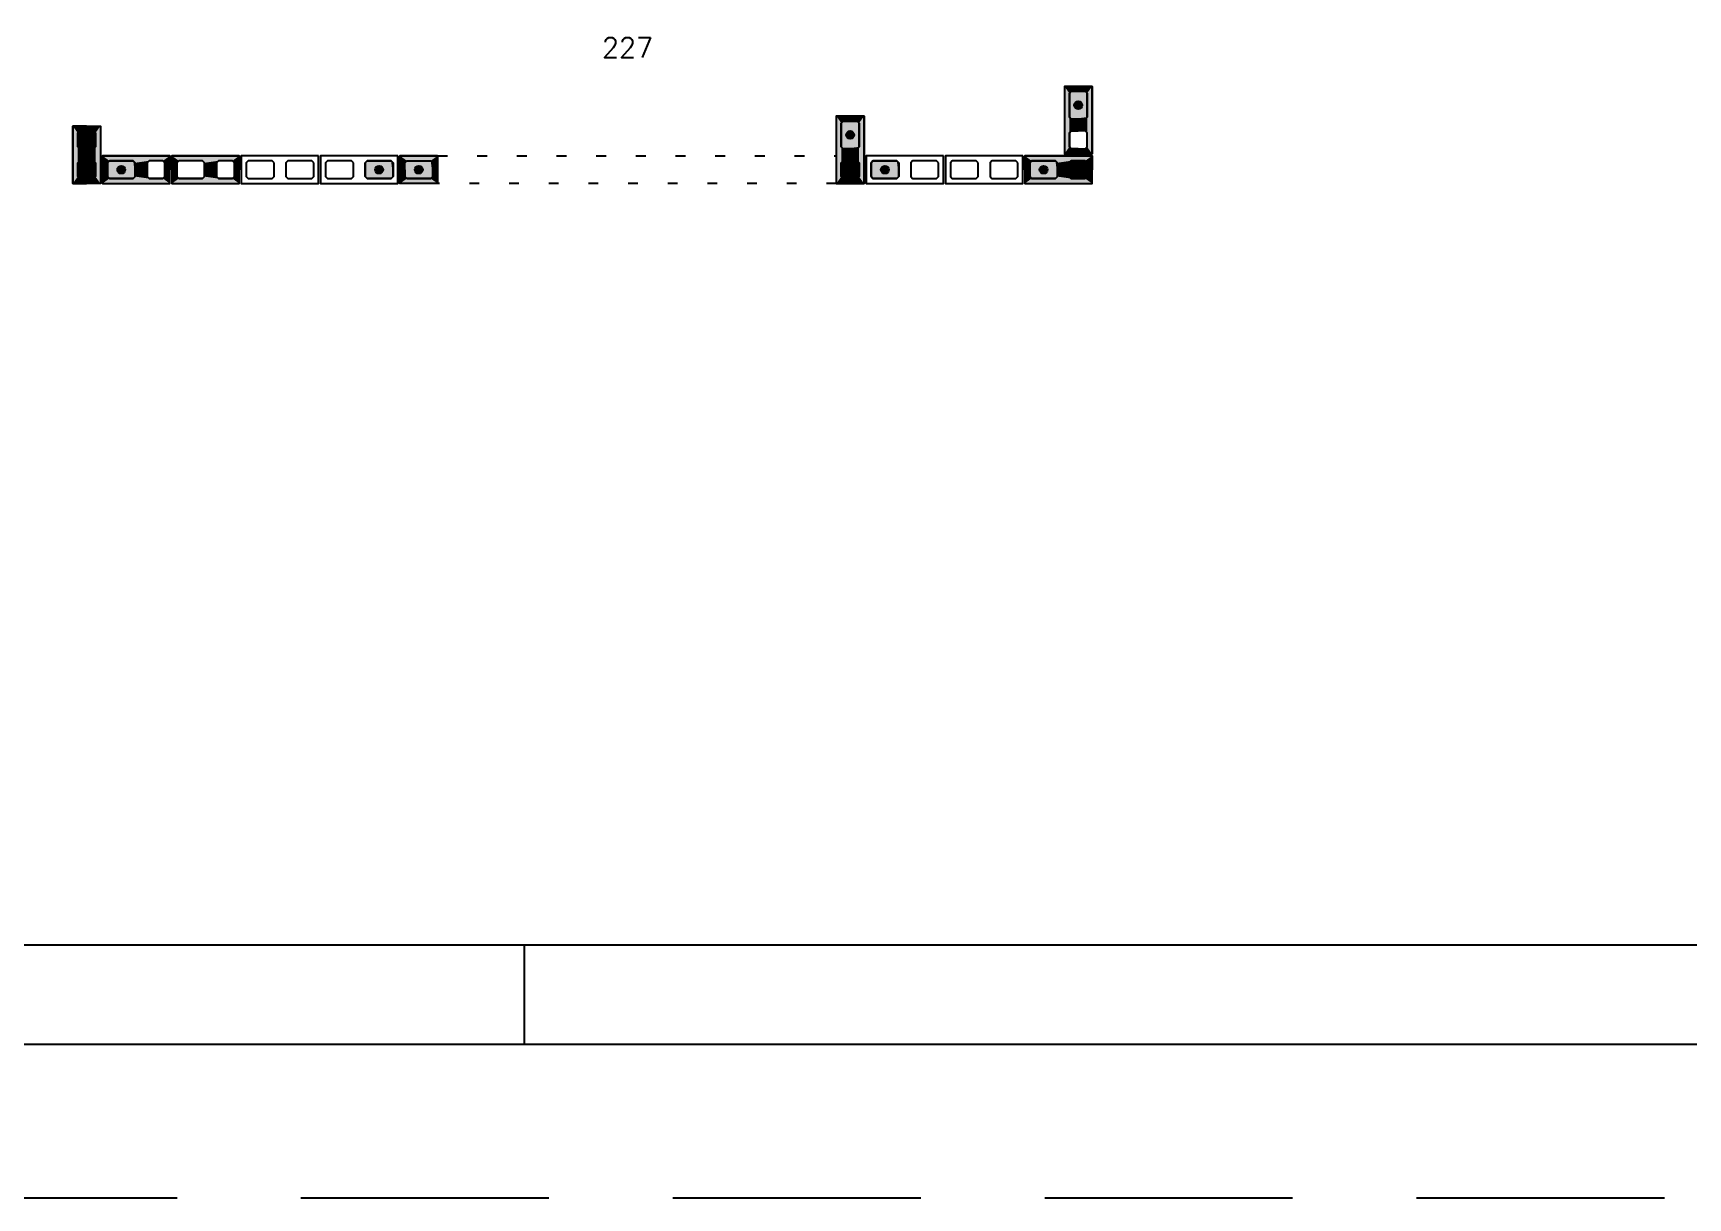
# Model space of a CAD drawing. Extents: x -1 to 122, y -1 to 61.
# Drawn here: x 29.98 to 46.67, y -1.45 to 10.29 of the extents above; entities that cross this region are included whole.
import ezdxf

# ---------------------------------------------------------------- set-up
doc = ezdxf.new("R2010")
doc.units = 0
doc.header["$MEASUREMENT"] = 0
for name, pattern in [('ESTILO_TQS_0001', [0.45, 0.3, -0.15]), ('ESTILO_TQS_0002', [0.4, 0.1, -0.3]), ('HIDDEN', [0.375, 0.25, -0.125])]:
    doc.linetypes.add(name, pattern=pattern)
doc.layers.get('0').update_dxf_attribs({"linetype": 'CONTINUOUS'})
doc.layers.get('Defpoints').update_dxf_attribs({"linetype": 'CONTINUOUS'})
for name, color, linetype in [('ARQ_FOLHA', 7, 'CONTINUOUS'), ('PENA_01', 1, 'CONTINUOUS'), ('PENA_02', 2, 'CONTINUOUS'), ('PENA_03', 3, 'CONTINUOUS'), ('PENA_11', 252, 'CONTINUOUS'), ('PENA_21', 100, 'CONTINUOUS'), ('PENA_23', 50, 'CONTINUOUS'), ('PENA_27', 21, 'CONTINUOUS')]:
    doc.layers.add(name, color=color, linetype=linetype)
doc.styles.get("Standard").update_dxf_attribs({"font": 'ROMANS.SHX'})

# ---------------------------------------------------------------- blocks, each defined once
blk = doc.blocks.new('FOLHA A1+1 - 1102 X 594')
at = {"layer": 'ARQ_FOLHA', "color": 1}
blk.add_line((-848.5, 10), (-848.5, 0), dxfattribs=at)
for points in [[(-1189, 0), (0, 0), (0, 594), (-1189, 594)], [(-1164, 10), (-10, 10), (-10, 584), (-1164, 584)]]:
    blk.add_lwpolyline(points, close=True, dxfattribs=at)
at = {"layer": 'Defpoints', "color": 8, "linetype": 'HIDDEN', "ltscale": 100}
blk.add_lwpolyline([(-1208.5, 609.5), (-1208.5, -15.5), (19.5, -15.5), (19.5, 609.5)], close=True, dxfattribs=at)

msp = doc.modelspace()

# ---------------------------------------------------------------- linework, layer by layer
at = {"layer": 'PENA_01', "linetype": 'Continuous'}
for points in [[(40.614, 9.448), (40.614, 9.688), (40.594, 9.708), (40.454, 9.708), (40.434, 9.688), (40.434, 9.448), (40.454, 9.428), (40.594, 9.428), (40.614, 9.448)], [(38.314, 9.148), (38.314, 9.388), (38.294, 9.408), (38.154, 9.408), (38.134, 9.388), (38.134, 9.148), (38.154, 9.128), (38.294, 9.128), (38.314, 9.148)], [(40.614, 9.148), (40.614, 9.288), (40.594, 9.308), (40.454, 9.308), (40.434, 9.288), (40.434, 9.148), (40.454, 9.128), (40.594, 9.128), (40.614, 9.148)], [(30.994, 9.008), (30.754, 9.008), (30.734, 8.988), (30.734, 8.848), (30.754, 8.828), (30.994, 8.828), (31.014, 8.848), (31.014, 8.988), (30.994, 9.008)], [(31.294, 9.008), (31.154, 9.008), (31.134, 8.988), (31.134, 8.848), (31.154, 8.828), (31.294, 8.828), (31.314, 8.848), (31.314, 8.988), (31.294, 9.008)], [(31.694, 9.008), (31.454, 9.008), (31.434, 8.988), (31.434, 8.848), (31.454, 8.828), (31.694, 8.828), (31.714, 8.848), (31.714, 8.988), (31.694, 9.008)], [(31.994, 9.008), (31.854, 9.008), (31.834, 8.988), (31.834, 8.848), (31.854, 8.828), (31.994, 8.828), (32.014, 8.848), (32.014, 8.988), (31.994, 9.008)], [(32.414, 8.988), (32.394, 9.008), (32.154, 9.008), (32.134, 8.988), (32.134, 8.848), (32.154, 8.828), (32.394, 8.828), (32.414, 8.848), (32.414, 8.988)], [(32.814, 8.988), (32.794, 9.008), (32.554, 9.008), (32.534, 8.988), (32.534, 8.848), (32.554, 8.828), (32.794, 8.828), (32.814, 8.848), (32.814, 8.988)], [(33.214, 8.988), (33.194, 9.008), (32.954, 9.008), (32.934, 8.988), (32.934, 8.848), (32.954, 8.828), (33.194, 8.828), (33.214, 8.848), (33.214, 8.988)], [(33.614, 8.988), (33.594, 9.008), (33.354, 9.008), (33.334, 8.988), (33.334, 8.848), (33.354, 8.828), (33.594, 8.828), (33.614, 8.848), (33.614, 8.988)], [(33.754, 9.008), (33.994, 9.008), (34.014, 8.988), (34.014, 8.848), (33.994, 8.828), (33.754, 8.828), (33.734, 8.848), (33.734, 8.988), (33.754, 9.008)], [(38.314, 8.848), (38.314, 8.988), (38.294, 9.008), (38.154, 9.008), (38.134, 8.988), (38.134, 8.848), (38.154, 8.828), (38.294, 8.828), (38.314, 8.848)], [(38.714, 8.988), (38.694, 9.008), (38.454, 9.008), (38.434, 8.988), (38.434, 8.848), (38.454, 8.828), (38.694, 8.828), (38.714, 8.848), (38.714, 8.988)], [(39.114, 8.988), (39.094, 9.008), (38.854, 9.008), (38.834, 8.988), (38.834, 8.848), (38.854, 8.828), (39.094, 8.828), (39.114, 8.848), (39.114, 8.988)], [(39.514, 8.988), (39.494, 9.008), (39.254, 9.008), (39.234, 8.988), (39.234, 8.848), (39.254, 8.828), (39.494, 8.828), (39.514, 8.848), (39.514, 8.988)], [(39.914, 8.988), (39.894, 9.008), (39.654, 9.008), (39.634, 8.988), (39.634, 8.848), (39.654, 8.828), (39.894, 8.828), (39.914, 8.848), (39.914, 8.988)], [(40.294, 9.008), (40.054, 9.008), (40.034, 8.988), (40.034, 8.848), (40.054, 8.828), (40.294, 8.828), (40.314, 8.848), (40.314, 8.988), (40.294, 9.008)], [(40.594, 9.008), (40.454, 9.008), (40.434, 8.988), (40.434, 8.848), (40.454, 8.828), (40.594, 8.828), (40.614, 8.848), (40.614, 8.988), (40.594, 9.008)]]:
    msp.add_lwpolyline(points, dxfattribs=at)
at = {"layer": 'PENA_01', "linetype": 'ESTILO_TQS_0001'}
for points in [[(30.454, 9.128), (30.434, 9.148), (30.434, 9.288), (30.454, 9.308), (30.594, 9.308), (30.614, 9.288), (30.614, 9.148), (30.594, 9.128), (30.454, 9.128)], [(30.454, 8.828), (30.434, 8.848), (30.434, 8.988), (30.454, 9.008), (30.594, 9.008), (30.614, 8.988), (30.614, 8.848), (30.594, 8.828), (30.454, 8.828)]]:
    msp.add_lwpolyline(points, dxfattribs=at)
at = {"layer": 'PENA_02', "linetype": 'Continuous'}
for points in [[(40.664, 9.078), (40.664, 9.758), (40.384, 9.758), (40.384, 9.078), (40.664, 9.078)], [(30.384, 8.778), (30.384, 9.358), (30.664, 9.358), (30.664, 8.778), (30.384, 8.778)], [(38.364, 8.778), (38.364, 9.458), (38.084, 9.458), (38.084, 8.778), (38.364, 8.778)], [(31.364, 9.058), (30.684, 9.058), (30.684, 8.778), (31.364, 8.778), (31.364, 9.058)], [(32.064, 9.058), (31.384, 9.058), (31.384, 8.778), (32.064, 8.778), (32.064, 9.058)], [(32.864, 9.058), (32.084, 9.058), (32.084, 8.778), (32.864, 8.778), (32.864, 9.058)], [(33.664, 9.058), (32.884, 9.058), (32.884, 8.778), (33.664, 8.778), (33.664, 9.058)], [(33.684, 9.058), (34.064, 9.058), (34.064, 8.778), (33.684, 8.778), (33.684, 9.058)], [(39.164, 9.058), (38.384, 9.058), (38.384, 8.778), (39.164, 8.778), (39.164, 9.058)], [(39.964, 9.058), (39.184, 9.058), (39.184, 8.778), (39.964, 8.778), (39.964, 9.058)], [(40.664, 9.058), (39.984, 9.058), (39.984, 8.778), (40.664, 8.778), (40.664, 9.058)]]:
    msp.add_lwpolyline(points, dxfattribs=at)
at = {"layer": 'PENA_03', "linetype": 'Continuous'}
for points in [[(40.454, 9.428), (40.434, 9.448), (40.434, 9.688), (40.454, 9.708), (40.594, 9.708), (40.614, 9.688), (40.614, 9.448), (40.594, 9.428), (40.454, 9.428)], [(38.154, 9.128), (38.134, 9.148), (38.134, 9.388), (38.154, 9.408), (38.294, 9.408), (38.314, 9.388), (38.314, 9.148), (38.294, 9.128), (38.154, 9.128)], [(30.594, 9.308), (30.614, 9.288), (30.614, 9.148), (30.594, 9.128), (30.454, 9.128), (30.434, 9.148), (30.434, 9.288), (30.454, 9.308), (30.594, 9.308)], [(30.594, 9.008), (30.614, 8.988), (30.614, 8.848), (30.594, 8.828), (30.454, 8.828), (30.434, 8.848), (30.434, 8.988), (30.454, 9.008), (30.594, 9.008)], [(31.014, 8.848), (30.994, 8.828), (30.754, 8.828), (30.734, 8.848), (30.734, 8.988), (30.754, 9.008), (30.994, 9.008), (31.014, 8.988), (31.014, 8.848)], [(33.614, 8.848), (33.594, 8.828), (33.354, 8.828), (33.334, 8.848), (33.334, 8.988), (33.354, 9.008), (33.594, 9.008), (33.614, 8.988), (33.614, 8.848)], [(34.014, 8.848), (33.994, 8.828), (33.754, 8.828), (33.734, 8.848), (33.734, 8.988), (33.754, 9.008), (33.994, 9.008), (34.014, 8.988), (34.014, 8.848)], [(38.294, 9.008), (38.314, 8.988), (38.314, 8.848), (38.294, 8.828), (38.154, 8.828), (38.134, 8.848), (38.134, 8.988), (38.154, 9.008), (38.294, 9.008)], [(38.714, 8.848), (38.694, 8.828), (38.454, 8.828), (38.434, 8.848), (38.434, 8.988), (38.454, 9.008), (38.694, 9.008), (38.714, 8.988), (38.714, 8.848)], [(40.314, 8.848), (40.294, 8.828), (40.054, 8.828), (40.034, 8.848), (40.034, 8.988), (40.054, 9.008), (40.294, 9.008), (40.314, 8.988), (40.314, 8.848)], [(40.594, 9.008), (40.614, 8.988), (40.614, 8.848), (40.594, 8.828), (40.454, 8.828), (40.434, 8.848), (40.434, 8.988), (40.454, 9.008), (40.594, 9.008)]]:
    msp.add_lwpolyline(points, dxfattribs=at)
at = {"layer": 'PENA_03', "linetype": 'ESTILO_TQS_0002'}
msp.add_lwpolyline([(34.064, 9.058), (38.084, 9.058), (38.084, 8.778), (34.064, 8.778), (34.064, 9.058)], dxfattribs=at)
at = {"layer": 'PENA_03', "linetype": 'Continuous'}
for centre in [(40.524, 9.568), (30.524, 9.218), (38.224, 9.268), (30.524, 8.918), (30.874, 8.918), (33.474, 8.918), (33.874, 8.918), (38.224, 8.918), (38.574, 8.918), (40.174, 8.918), (40.524, 8.918)]:
    msp.add_circle(centre, 0.04, dxfattribs=at)
for points in [[(40.564, 9.568), (40.504, 9.603), (40.487, 9.582)], [(40.564, 9.568), (40.487, 9.582), (40.487, 9.555)], [(40.564, 9.568), (40.487, 9.555), (40.504, 9.534)], [(40.564, 9.568), (40.531, 9.608), (40.504, 9.603)], [(40.564, 9.568), (40.504, 9.534), (40.531, 9.529)], [(40.564, 9.568), (40.555, 9.594), (40.531, 9.608)], [(40.564, 9.568), (40.531, 9.529), (40.555, 9.543)], [(40.564, 9.568), (40.555, 9.543), (40.564, 9.568)], [(30.564, 9.218), (30.504, 9.253), (30.487, 9.232)], [(30.564, 9.218), (30.487, 9.232), (30.487, 9.205)], [(30.564, 9.218), (30.487, 9.205), (30.504, 9.184)], [(30.564, 9.218), (30.531, 9.258), (30.504, 9.253)], [(30.564, 9.218), (30.504, 9.184), (30.531, 9.179)], [(30.564, 9.218), (30.555, 9.244), (30.531, 9.258)], [(30.564, 9.218), (30.531, 9.179), (30.555, 9.193)], [(30.564, 9.218), (30.555, 9.193), (30.564, 9.218)], [(38.264, 9.268), (38.204, 9.303), (38.187, 9.282)], [(38.264, 9.268), (38.187, 9.282), (38.187, 9.255)], [(38.264, 9.268), (38.187, 9.255), (38.204, 9.234)], [(38.264, 9.268), (38.231, 9.308), (38.204, 9.303)], [(38.264, 9.268), (38.204, 9.234), (38.231, 9.229)], [(38.264, 9.268), (38.255, 9.294), (38.231, 9.308)], [(38.264, 9.268), (38.231, 9.229), (38.255, 9.243)], [(38.264, 9.268), (38.255, 9.243), (38.264, 9.268)], [(30.564, 8.918), (30.504, 8.953), (30.487, 8.932)], [(30.564, 8.918), (30.487, 8.932), (30.487, 8.905)], [(30.564, 8.918), (30.487, 8.905), (30.504, 8.884)], [(30.564, 8.918), (30.531, 8.958), (30.504, 8.953)], [(30.564, 8.918), (30.504, 8.884), (30.531, 8.879)], [(30.564, 8.918), (30.555, 8.944), (30.531, 8.958)], [(30.564, 8.918), (30.531, 8.879), (30.555, 8.893)], [(30.564, 8.918), (30.555, 8.893), (30.564, 8.918)], [(30.914, 8.918), (30.854, 8.953), (30.837, 8.932)], [(30.914, 8.918), (30.837, 8.932), (30.837, 8.905)], [(30.914, 8.918), (30.837, 8.905), (30.854, 8.884)], [(30.914, 8.918), (30.881, 8.958), (30.854, 8.953)], [(30.914, 8.918), (30.854, 8.884), (30.881, 8.879)], [(30.914, 8.918), (30.905, 8.944), (30.881, 8.958)], [(30.914, 8.918), (30.881, 8.879), (30.905, 8.893)], [(30.914, 8.918), (30.905, 8.893), (30.914, 8.918)], [(33.514, 8.918), (33.454, 8.953), (33.437, 8.932)], [(33.514, 8.918), (33.437, 8.932), (33.437, 8.905)], [(33.514, 8.918), (33.437, 8.905), (33.454, 8.884)], [(33.514, 8.918), (33.481, 8.958), (33.454, 8.953)], [(33.514, 8.918), (33.454, 8.884), (33.481, 8.879)], [(33.514, 8.918), (33.505, 8.944), (33.481, 8.958)], [(33.514, 8.918), (33.481, 8.879), (33.505, 8.893)], [(33.514, 8.918), (33.505, 8.893), (33.514, 8.918)], [(33.914, 8.918), (33.854, 8.953), (33.837, 8.932)], [(33.914, 8.918), (33.837, 8.932), (33.837, 8.905)], [(33.914, 8.918), (33.837, 8.905), (33.854, 8.884)], [(33.914, 8.918), (33.881, 8.958), (33.854, 8.953)], [(33.914, 8.918), (33.854, 8.884), (33.881, 8.879)], [(33.914, 8.918), (33.905, 8.944), (33.881, 8.958)], [(33.914, 8.918), (33.881, 8.879), (33.905, 8.893)], [(33.914, 8.918), (33.905, 8.893), (33.914, 8.918)], [(38.264, 8.918), (38.204, 8.953), (38.187, 8.932)], [(38.264, 8.918), (38.187, 8.932), (38.187, 8.905)], [(38.264, 8.918), (38.187, 8.905), (38.204, 8.884)], [(38.264, 8.918), (38.231, 8.958), (38.204, 8.953)], [(38.264, 8.918), (38.204, 8.884), (38.231, 8.879)], [(38.264, 8.918), (38.255, 8.944), (38.231, 8.958)], [(38.264, 8.918), (38.231, 8.879), (38.255, 8.893)], [(38.264, 8.918), (38.255, 8.893), (38.264, 8.918)], [(38.614, 8.918), (38.554, 8.953), (38.537, 8.932)], [(38.614, 8.918), (38.537, 8.932), (38.537, 8.905)], [(38.614, 8.918), (38.537, 8.905), (38.554, 8.884)], [(38.614, 8.918), (38.581, 8.958), (38.554, 8.953)], [(38.614, 8.918), (38.554, 8.884), (38.581, 8.879)], [(38.614, 8.918), (38.605, 8.944), (38.581, 8.958)], [(38.614, 8.918), (38.581, 8.879), (38.605, 8.893)], [(38.614, 8.918), (38.605, 8.893), (38.614, 8.918)], [(40.214, 8.918), (40.154, 8.953), (40.137, 8.932)], [(40.214, 8.918), (40.137, 8.932), (40.137, 8.905)], [(40.214, 8.918), (40.137, 8.905), (40.154, 8.884)], [(40.214, 8.918), (40.181, 8.958), (40.154, 8.953)], [(40.214, 8.918), (40.154, 8.884), (40.181, 8.879)], [(40.214, 8.918), (40.205, 8.944), (40.181, 8.958)], [(40.214, 8.918), (40.181, 8.879), (40.205, 8.893)], [(40.214, 8.918), (40.205, 8.893), (40.214, 8.918)], [(40.564, 8.918), (40.504, 8.953), (40.487, 8.932)], [(40.564, 8.918), (40.487, 8.932), (40.487, 8.905)], [(40.564, 8.918), (40.487, 8.905), (40.504, 8.884)], [(40.564, 8.918), (40.531, 8.958), (40.504, 8.953)], [(40.564, 8.918), (40.504, 8.884), (40.531, 8.879)], [(40.564, 8.918), (40.555, 8.944), (40.531, 8.958)], [(40.564, 8.918), (40.531, 8.879), (40.555, 8.893)], [(40.564, 8.918), (40.555, 8.893), (40.564, 8.918)]]:
    msp.add_solid(points, dxfattribs=at)
at = {"layer": 'PENA_11', "linetype": 'Continuous'}
for points in [[(40.454, 9.428), (40.434, 9.688), (40.454, 9.708)], [(40.454, 9.428), (40.434, 9.448), (40.434, 9.688)], [(40.454, 9.428), (40.454, 9.708), (40.594, 9.708)], [(40.454, 9.428), (40.594, 9.708), (40.614, 9.688)], [(40.454, 9.428), (40.614, 9.688), (40.614, 9.448)], [(38.154, 9.128), (38.134, 9.388), (38.154, 9.408)], [(38.154, 9.128), (38.134, 9.148), (38.134, 9.388)], [(38.154, 9.128), (38.154, 9.408), (38.294, 9.408)], [(38.154, 9.128), (38.294, 9.408), (38.314, 9.388)], [(38.154, 9.128), (38.314, 9.388), (38.314, 9.148)], [(40.454, 9.428), (40.614, 9.448), (40.594, 9.428)], [(40.454, 9.428), (40.594, 9.428), (40.454, 9.428)], [(30.594, 9.308), (30.454, 9.128), (30.434, 9.148)], [(30.594, 9.308), (30.434, 9.148), (30.434, 9.288)], [(30.594, 9.308), (30.434, 9.288), (30.454, 9.308)], [(30.594, 9.308), (30.594, 9.128), (30.454, 9.128)], [(30.594, 9.308), (30.454, 9.308), (30.594, 9.308)], [(30.594, 9.308), (30.614, 9.288), (30.614, 9.148)], [(30.594, 9.308), (30.614, 9.148), (30.594, 9.128)], [(38.154, 9.128), (38.314, 9.148), (38.294, 9.128)], [(38.154, 9.128), (38.294, 9.128), (38.154, 9.128)], [(30.594, 9.008), (30.454, 8.828), (30.434, 8.848)], [(30.594, 9.008), (30.434, 8.848), (30.434, 8.988)], [(30.594, 9.008), (30.434, 8.988), (30.454, 9.008)], [(30.594, 9.008), (30.594, 8.828), (30.454, 8.828)], [(30.594, 9.008), (30.454, 9.008), (30.594, 9.008)], [(30.594, 9.008), (30.614, 8.988), (30.614, 8.848)], [(30.594, 9.008), (30.614, 8.848), (30.594, 8.828)], [(31.014, 8.848), (30.734, 8.988), (30.754, 9.008)], [(31.014, 8.848), (30.734, 8.848), (30.734, 8.988)], [(31.014, 8.848), (30.754, 8.828), (30.734, 8.848)], [(31.014, 8.848), (30.754, 9.008), (30.994, 9.008)], [(31.014, 8.848), (30.994, 8.828), (30.754, 8.828)], [(31.014, 8.848), (30.994, 9.008), (31.014, 8.988)], [(31.014, 8.848), (31.014, 8.988), (31.014, 8.848)], [(33.614, 8.848), (33.334, 8.988), (33.354, 9.008)], [(33.614, 8.848), (33.334, 8.848), (33.334, 8.988)], [(33.614, 8.848), (33.354, 8.828), (33.334, 8.848)], [(33.614, 8.848), (33.354, 9.008), (33.594, 9.008)], [(33.614, 8.848), (33.594, 8.828), (33.354, 8.828)], [(33.614, 8.848), (33.594, 9.008), (33.614, 8.988)], [(33.614, 8.848), (33.614, 8.988), (33.614, 8.848)], [(34.014, 8.848), (33.734, 8.988), (33.754, 9.008)], [(34.014, 8.848), (33.734, 8.848), (33.734, 8.988)], [(34.014, 8.848), (33.754, 8.828), (33.734, 8.848)], [(34.014, 8.848), (33.754, 9.008), (33.994, 9.008)], [(34.014, 8.848), (33.994, 8.828), (33.754, 8.828)], [(34.014, 8.848), (33.994, 9.008), (34.014, 8.988)], [(34.014, 8.848), (34.014, 8.988), (34.014, 8.848)], [(38.294, 9.008), (38.154, 8.828), (38.134, 8.848)], [(38.294, 9.008), (38.134, 8.848), (38.134, 8.988)], [(38.294, 9.008), (38.134, 8.988), (38.154, 9.008)], [(38.294, 9.008), (38.294, 8.828), (38.154, 8.828)], [(38.294, 9.008), (38.154, 9.008), (38.294, 9.008)], [(38.294, 9.008), (38.314, 8.988), (38.314, 8.848)], [(38.294, 9.008), (38.314, 8.848), (38.294, 8.828)], [(38.714, 8.848), (38.434, 8.988), (38.454, 9.008)], [(38.714, 8.848), (38.434, 8.848), (38.434, 8.988)], [(38.714, 8.848), (38.454, 8.828), (38.434, 8.848)], [(38.714, 8.848), (38.454, 9.008), (38.694, 9.008)], [(38.714, 8.848), (38.694, 8.828), (38.454, 8.828)], [(38.714, 8.848), (38.694, 9.008), (38.714, 8.988)], [(38.714, 8.848), (38.714, 8.988), (38.714, 8.848)], [(40.314, 8.848), (40.034, 8.988), (40.054, 9.008)], [(40.314, 8.848), (40.034, 8.848), (40.034, 8.988)], [(40.314, 8.848), (40.054, 8.828), (40.034, 8.848)], [(40.314, 8.848), (40.054, 9.008), (40.294, 9.008)], [(40.314, 8.848), (40.294, 8.828), (40.054, 8.828)], [(40.314, 8.848), (40.294, 9.008), (40.314, 8.988)], [(40.314, 8.848), (40.314, 8.988), (40.314, 8.848)], [(40.594, 9.008), (40.454, 8.828), (40.434, 8.848)], [(40.594, 9.008), (40.434, 8.848), (40.434, 8.988)], [(40.594, 9.008), (40.434, 8.988), (40.454, 9.008)], [(40.594, 9.008), (40.594, 8.828), (40.454, 8.828)], [(40.594, 9.008), (40.454, 9.008), (40.594, 9.008)], [(40.594, 9.008), (40.614, 8.988), (40.614, 8.848)], [(40.594, 9.008), (40.614, 8.848), (40.594, 8.828)]]:
    msp.add_solid(points, dxfattribs=at)
at = {"layer": 'PENA_21', "linetype": 'Continuous'}
for points in [[(40.524, 9.078), (40.524, 9.128), (40.454, 9.128), (40.434, 9.148), (40.434, 9.288), (40.454, 9.308), (40.524, 9.308), (40.524, 9.428), (40.454, 9.428), (40.434, 9.448), (40.434, 9.688), (40.454, 9.708), (40.524, 9.708), (40.524, 9.758), (40.384, 9.758), (40.384, 9.078), (40.524, 9.078)], [(40.524, 9.078), (40.524, 9.128), (40.594, 9.128), (40.614, 9.148), (40.614, 9.288), (40.594, 9.308), (40.524, 9.308), (40.524, 9.428), (40.594, 9.428), (40.614, 9.448), (40.614, 9.688), (40.594, 9.708), (40.524, 9.708), (40.524, 9.758), (40.664, 9.758), (40.664, 9.078), (40.524, 9.078)], [(38.224, 8.778), (38.224, 8.828), (38.154, 8.828), (38.134, 8.848), (38.134, 8.988), (38.154, 9.008), (38.224, 9.008), (38.224, 9.128), (38.154, 9.128), (38.134, 9.148), (38.134, 9.388), (38.154, 9.408), (38.224, 9.408), (38.224, 9.458), (38.084, 9.458), (38.084, 8.778), (38.224, 8.778)], [(38.224, 8.778), (38.224, 8.828), (38.294, 8.828), (38.314, 8.848), (38.314, 8.988), (38.294, 9.008), (38.224, 9.008), (38.224, 9.128), (38.294, 9.128), (38.314, 9.148), (38.314, 9.388), (38.294, 9.408), (38.224, 9.408), (38.224, 9.458), (38.364, 9.458), (38.364, 8.778), (38.224, 8.778)], [(31.364, 8.918), (31.314, 8.918), (31.314, 8.988), (31.294, 9.008), (31.154, 9.008), (31.134, 8.988), (31.134, 8.918), (31.014, 8.918), (31.014, 8.988), (30.994, 9.008), (30.754, 9.008), (30.734, 8.988), (30.734, 8.918), (30.684, 8.918), (30.684, 9.058), (31.364, 9.058), (31.364, 8.918)], [(32.064, 8.918), (32.014, 8.918), (32.014, 8.988), (31.994, 9.008), (31.854, 9.008), (31.834, 8.988), (31.834, 8.918), (31.714, 8.918), (31.714, 8.988), (31.694, 9.008), (31.454, 9.008), (31.434, 8.988), (31.434, 8.918), (31.384, 8.918), (31.384, 9.058), (32.064, 9.058), (32.064, 8.918)], [(40.664, 8.918), (40.614, 8.918), (40.614, 8.988), (40.594, 9.008), (40.454, 9.008), (40.434, 8.988), (40.434, 8.918), (40.314, 8.918), (40.314, 8.988), (40.294, 9.008), (40.054, 9.008), (40.034, 8.988), (40.034, 8.918), (39.984, 8.918), (39.984, 9.058), (40.664, 9.058), (40.664, 8.918)], [(31.364, 8.918), (31.314, 8.918), (31.314, 8.848), (31.294, 8.828), (31.154, 8.828), (31.134, 8.848), (31.134, 8.918), (31.014, 8.918), (31.014, 8.848), (30.994, 8.828), (30.754, 8.828), (30.734, 8.848), (30.734, 8.918), (30.684, 8.918), (30.684, 8.778), (31.364, 8.778), (31.364, 8.918)], [(32.064, 8.918), (32.014, 8.918), (32.014, 8.848), (31.994, 8.828), (31.854, 8.828), (31.834, 8.848), (31.834, 8.918), (31.714, 8.918), (31.714, 8.848), (31.694, 8.828), (31.454, 8.828), (31.434, 8.848), (31.434, 8.918), (31.384, 8.918), (31.384, 8.778), (32.064, 8.778), (32.064, 8.918)], [(40.664, 8.918), (40.614, 8.918), (40.614, 8.848), (40.594, 8.828), (40.454, 8.828), (40.434, 8.848), (40.434, 8.918), (40.314, 8.918), (40.314, 8.848), (40.294, 8.828), (40.054, 8.828), (40.034, 8.848), (40.034, 8.918), (39.984, 8.918), (39.984, 8.778), (40.664, 8.778), (40.664, 8.918)]]:
    msp.add_lwpolyline(points, dxfattribs=at)
for points in [[(40.524, 9.758), (40.384, 9.758), (40.454, 9.708)], [(40.454, 9.708), (40.384, 9.758), (40.434, 9.688)], [(40.384, 9.758), (40.434, 9.148), (40.434, 9.688)], [(40.384, 9.078), (40.434, 9.148), (40.384, 9.758)], [(40.434, 9.688), (40.434, 9.148), (40.434, 9.288)], [(40.434, 9.688), (40.434, 9.448), (40.434, 9.288)], [(40.524, 9.708), (40.524, 9.758), (40.454, 9.708)], [(40.594, 9.708), (40.524, 9.708), (40.664, 9.758)], [(40.524, 9.708), (40.524, 9.758), (40.664, 9.758)], [(40.614, 9.688), (40.594, 9.708), (40.664, 9.758)], [(40.614, 9.448), (40.664, 9.758), (40.614, 9.288)], [(40.614, 9.288), (40.664, 9.758), (40.614, 9.148)], [(40.664, 9.758), (40.664, 9.078), (40.614, 9.148)], [(40.614, 9.448), (40.614, 9.688), (40.664, 9.758)], [(38.224, 9.458), (38.084, 9.458), (38.154, 9.408)], [(38.154, 9.408), (38.084, 9.458), (38.134, 9.388)], [(38.084, 9.458), (38.134, 8.848), (38.134, 9.388)], [(38.084, 8.778), (38.134, 8.848), (38.084, 9.458)], [(38.134, 9.388), (38.134, 8.848), (38.134, 8.988)], [(38.134, 9.388), (38.134, 9.148), (38.134, 8.988)], [(38.224, 9.408), (38.224, 9.458), (38.154, 9.408)], [(38.294, 9.408), (38.224, 9.408), (38.364, 9.458)], [(38.224, 9.408), (38.224, 9.458), (38.364, 9.458)], [(38.314, 9.388), (38.294, 9.408), (38.364, 9.458)], [(38.314, 9.148), (38.364, 9.458), (38.314, 8.988)], [(38.314, 8.988), (38.364, 9.458), (38.314, 8.848)], [(38.364, 9.458), (38.364, 8.778), (38.314, 8.848)], [(38.314, 9.148), (38.314, 9.388), (38.364, 9.458)], [(40.454, 9.308), (40.434, 9.448), (40.434, 9.288)], [(40.454, 9.308), (40.454, 9.428), (40.434, 9.448)], [(40.524, 9.308), (40.454, 9.428), (40.454, 9.308)], [(40.524, 9.308), (40.524, 9.428), (40.454, 9.428)], [(40.524, 9.308), (40.594, 9.428), (40.594, 9.308)], [(40.524, 9.308), (40.524, 9.428), (40.594, 9.428)], [(40.594, 9.428), (40.614, 9.448), (40.594, 9.308)], [(40.594, 9.308), (40.614, 9.448), (40.614, 9.288)], [(31.364, 9.058), (30.754, 9.008), (30.684, 9.058)], [(30.754, 9.008), (30.734, 8.988), (30.684, 9.058)], [(30.684, 9.058), (30.734, 8.988), (30.684, 8.918)], [(30.994, 9.008), (30.754, 9.008), (31.364, 9.058)], [(31.014, 8.988), (30.994, 9.008), (31.364, 9.058)], [(31.364, 9.058), (31.154, 9.008), (31.014, 8.988)], [(31.364, 9.058), (31.294, 9.008), (31.154, 9.008)], [(31.364, 9.058), (31.314, 8.988), (31.294, 9.008)], [(31.364, 9.058), (31.364, 8.918), (31.314, 8.918)], [(31.364, 9.058), (31.314, 8.918), (31.314, 8.988)], [(32.064, 9.058), (31.454, 9.008), (31.384, 9.058)], [(31.454, 9.008), (31.434, 8.988), (31.384, 9.058)], [(31.384, 9.058), (31.434, 8.988), (31.384, 8.918)], [(31.694, 9.008), (31.454, 9.008), (32.064, 9.058)], [(31.714, 8.988), (31.694, 9.008), (32.064, 9.058)], [(32.064, 9.058), (31.854, 9.008), (31.714, 8.988)], [(32.064, 9.058), (31.994, 9.008), (31.854, 9.008)], [(32.064, 9.058), (32.014, 8.988), (31.994, 9.008)], [(32.064, 9.058), (32.064, 8.918), (32.014, 8.918)], [(32.064, 9.058), (32.014, 8.918), (32.014, 8.988)], [(38.154, 9.008), (38.134, 9.148), (38.134, 8.988)], [(38.154, 9.008), (38.154, 9.128), (38.134, 9.148)], [(38.224, 9.008), (38.154, 9.128), (38.154, 9.008)], [(38.224, 9.008), (38.224, 9.128), (38.154, 9.128)], [(38.224, 9.008), (38.294, 9.128), (38.294, 9.008)], [(38.224, 9.008), (38.224, 9.128), (38.294, 9.128)], [(38.294, 9.128), (38.314, 9.148), (38.294, 9.008)], [(38.294, 9.008), (38.314, 9.148), (38.314, 8.988)], [(40.664, 9.058), (40.054, 9.008), (39.984, 9.058)], [(40.054, 9.008), (40.034, 8.988), (39.984, 9.058)], [(39.984, 9.058), (40.034, 8.988), (39.984, 8.918)], [(40.294, 9.008), (40.054, 9.008), (40.664, 9.058)], [(40.314, 8.988), (40.294, 9.008), (40.664, 9.058)], [(40.664, 9.058), (40.454, 9.008), (40.314, 8.988)], [(40.454, 9.128), (40.434, 9.148), (40.384, 9.078)], [(40.454, 9.128), (40.384, 9.078), (40.524, 9.078)], [(40.454, 9.128), (40.524, 9.078), (40.524, 9.128)], [(40.664, 9.058), (40.594, 9.008), (40.454, 9.008)], [(40.664, 9.078), (40.524, 9.078), (40.594, 9.128)], [(40.594, 9.128), (40.524, 9.078), (40.524, 9.128)], [(40.614, 9.148), (40.664, 9.078), (40.594, 9.128)], [(40.664, 9.058), (40.614, 8.988), (40.594, 9.008)], [(40.664, 9.058), (40.664, 8.918), (40.614, 8.918)], [(40.664, 9.058), (40.614, 8.918), (40.614, 8.988)], [(30.734, 8.988), (30.734, 8.918), (30.684, 8.918)], [(30.684, 8.778), (30.734, 8.848), (30.684, 8.918)], [(30.734, 8.848), (30.734, 8.918), (30.684, 8.918)], [(30.754, 8.828), (30.734, 8.848), (30.684, 8.778)], [(31.014, 8.848), (30.994, 8.828), (31.364, 8.778)], [(31.014, 8.918), (31.014, 8.988), (31.154, 9.008)], [(31.014, 8.918), (31.154, 9.008), (31.134, 8.988)], [(31.014, 8.918), (31.134, 8.988), (31.134, 8.918)], [(31.014, 8.918), (31.014, 8.848), (31.154, 8.828)], [(31.014, 8.918), (31.154, 8.828), (31.134, 8.848)], [(31.014, 8.918), (31.134, 8.848), (31.134, 8.918)], [(31.364, 8.778), (31.154, 8.828), (31.014, 8.848)], [(31.364, 8.778), (31.314, 8.848), (31.294, 8.828)], [(31.364, 8.778), (31.364, 8.918), (31.314, 8.918)], [(31.364, 8.778), (31.314, 8.918), (31.314, 8.848)], [(31.434, 8.988), (31.434, 8.918), (31.384, 8.918)], [(31.384, 8.778), (31.434, 8.848), (31.384, 8.918)], [(31.434, 8.848), (31.434, 8.918), (31.384, 8.918)], [(31.454, 8.828), (31.434, 8.848), (31.384, 8.778)], [(31.714, 8.848), (31.694, 8.828), (32.064, 8.778)], [(31.714, 8.918), (31.714, 8.988), (31.854, 9.008)], [(31.714, 8.918), (31.854, 9.008), (31.834, 8.988)], [(31.714, 8.918), (31.834, 8.988), (31.834, 8.918)], [(31.714, 8.918), (31.714, 8.848), (31.854, 8.828)], [(31.714, 8.918), (31.854, 8.828), (31.834, 8.848)], [(31.714, 8.918), (31.834, 8.848), (31.834, 8.918)], [(32.064, 8.778), (31.854, 8.828), (31.714, 8.848)], [(32.064, 8.778), (32.014, 8.848), (31.994, 8.828)], [(32.064, 8.778), (32.064, 8.918), (32.014, 8.918)], [(32.064, 8.778), (32.014, 8.918), (32.014, 8.848)], [(38.154, 8.828), (38.134, 8.848), (38.084, 8.778)], [(38.314, 8.848), (38.364, 8.778), (38.294, 8.828)], [(40.034, 8.988), (40.034, 8.918), (39.984, 8.918)], [(39.984, 8.778), (40.034, 8.848), (39.984, 8.918)], [(40.034, 8.848), (40.034, 8.918), (39.984, 8.918)], [(40.054, 8.828), (40.034, 8.848), (39.984, 8.778)], [(40.314, 8.848), (40.294, 8.828), (40.664, 8.778)], [(40.314, 8.918), (40.314, 8.988), (40.454, 9.008)], [(40.314, 8.918), (40.454, 9.008), (40.434, 8.988)], [(40.314, 8.918), (40.434, 8.988), (40.434, 8.918)], [(40.314, 8.918), (40.314, 8.848), (40.454, 8.828)], [(40.314, 8.918), (40.454, 8.828), (40.434, 8.848)], [(40.314, 8.918), (40.434, 8.848), (40.434, 8.918)], [(40.664, 8.778), (40.454, 8.828), (40.314, 8.848)], [(40.664, 8.778), (40.614, 8.848), (40.594, 8.828)], [(40.664, 8.778), (40.664, 8.918), (40.614, 8.918)], [(40.664, 8.778), (40.614, 8.918), (40.614, 8.848)], [(31.364, 8.778), (30.754, 8.828), (30.684, 8.778)], [(30.994, 8.828), (30.754, 8.828), (31.364, 8.778)], [(31.364, 8.778), (31.294, 8.828), (31.154, 8.828)], [(32.064, 8.778), (31.454, 8.828), (31.384, 8.778)], [(31.694, 8.828), (31.454, 8.828), (32.064, 8.778)], [(32.064, 8.778), (31.994, 8.828), (31.854, 8.828)], [(38.154, 8.828), (38.084, 8.778), (38.224, 8.778)], [(38.154, 8.828), (38.224, 8.778), (38.224, 8.828)], [(38.364, 8.778), (38.224, 8.778), (38.294, 8.828)], [(38.294, 8.828), (38.224, 8.778), (38.224, 8.828)], [(40.664, 8.778), (40.054, 8.828), (39.984, 8.778)], [(40.294, 8.828), (40.054, 8.828), (40.664, 8.778)], [(40.664, 8.778), (40.594, 8.828), (40.454, 8.828)]]:
    msp.add_solid(points, dxfattribs=at)
at = {"layer": 'PENA_23', "linetype": 'Continuous'}
for points in [[(34.014, 8.918), (34.064, 8.918), (34.064, 9.058), (33.684, 9.058), (33.684, 8.918), (33.734, 8.918), (33.734, 8.988), (33.754, 9.008), (33.994, 9.008), (34.014, 8.988), (34.014, 8.918)], [(34.014, 8.918), (34.064, 8.918), (34.064, 8.778), (33.684, 8.778), (33.684, 8.918), (33.734, 8.918), (33.734, 8.848), (33.754, 8.828), (33.994, 8.828), (34.014, 8.848), (34.014, 8.918)]]:
    msp.add_lwpolyline(points, dxfattribs=at)
for points in [[(34.064, 9.058), (33.684, 9.058), (33.754, 9.008)], [(33.684, 9.058), (33.684, 8.918), (33.734, 8.918)], [(33.684, 9.058), (33.734, 8.918), (33.734, 8.988)], [(33.684, 9.058), (33.734, 8.988), (33.754, 9.008)], [(34.064, 9.058), (33.754, 9.008), (33.994, 9.008)], [(34.064, 9.058), (33.994, 9.008), (34.014, 8.988)], [(34.064, 9.058), (34.014, 8.988), (34.064, 8.918)], [(33.684, 8.778), (33.684, 8.918), (33.734, 8.918)], [(33.684, 8.778), (33.734, 8.918), (33.734, 8.848)], [(33.684, 8.778), (33.734, 8.848), (33.754, 8.828)], [(34.064, 8.778), (33.994, 8.828), (34.014, 8.848)], [(34.064, 8.918), (34.014, 8.988), (34.014, 8.918)], [(34.064, 8.778), (34.014, 8.848), (34.064, 8.918)], [(34.064, 8.918), (34.014, 8.848), (34.014, 8.918)], [(34.064, 8.778), (33.684, 8.778), (33.754, 8.828)], [(34.064, 8.778), (33.754, 8.828), (33.994, 8.828)]]:
    msp.add_solid(points, dxfattribs=at)
at = {"layer": 'PENA_27', "linetype": 'Continuous'}
for points in [[(30.384, 9.358), (30.384, 8.778), (30.524, 8.778), (30.524, 8.828), (30.454, 8.828), (30.434, 8.848), (30.434, 8.988), (30.454, 9.008), (30.524, 9.008), (30.524, 9.128), (30.454, 9.128), (30.434, 9.148), (30.434, 9.288), (30.454, 9.308), (30.524, 9.308), (30.524, 9.358), (30.384, 9.358)], [(30.664, 9.358), (30.664, 8.778), (30.524, 8.778), (30.524, 8.828), (30.594, 8.828), (30.614, 8.848), (30.614, 8.988), (30.594, 9.008), (30.524, 9.008), (30.524, 9.128), (30.594, 9.128), (30.614, 9.148), (30.614, 9.288), (30.594, 9.308), (30.524, 9.308), (30.524, 9.358), (30.664, 9.358)]]:
    msp.add_lwpolyline(points, dxfattribs=at)
for points in [[(30.524, 9.358), (30.384, 9.358), (30.454, 9.308)], [(30.454, 9.308), (30.384, 9.358), (30.434, 9.288)], [(30.384, 9.358), (30.434, 8.988), (30.434, 9.288)], [(30.384, 9.358), (30.434, 8.848), (30.434, 8.988)], [(30.384, 8.778), (30.434, 8.848), (30.384, 9.358)], [(30.524, 9.308), (30.524, 9.358), (30.454, 9.308)], [(30.594, 9.308), (30.524, 9.308), (30.664, 9.358)], [(30.524, 9.308), (30.524, 9.358), (30.664, 9.358)], [(30.614, 9.288), (30.594, 9.308), (30.664, 9.358)], [(30.614, 9.148), (30.664, 9.358), (30.614, 8.988)], [(30.614, 8.988), (30.664, 9.358), (30.614, 8.848)], [(30.664, 9.358), (30.664, 8.778), (30.614, 8.848)], [(30.614, 9.148), (30.614, 9.288), (30.664, 9.358)], [(30.434, 9.288), (30.434, 8.988), (30.434, 9.148)], [(30.434, 8.988), (30.454, 9.008), (30.434, 9.148)], [(30.434, 9.148), (30.454, 9.008), (30.454, 9.128)], [(30.454, 9.008), (30.524, 9.008), (30.454, 9.128)], [(30.454, 9.128), (30.524, 9.008), (30.524, 9.128)], [(30.524, 9.008), (30.594, 9.128), (30.594, 9.008)], [(30.524, 9.008), (30.524, 9.128), (30.594, 9.128)], [(30.594, 9.128), (30.614, 9.148), (30.594, 9.008)], [(30.594, 9.008), (30.614, 9.148), (30.614, 8.988)], [(30.384, 8.778), (30.454, 8.828), (30.434, 8.848)], [(30.614, 8.848), (30.664, 8.778), (30.594, 8.828)], [(30.524, 8.778), (30.454, 8.828), (30.384, 8.778)], [(30.524, 8.778), (30.524, 8.828), (30.454, 8.828)], [(30.664, 8.778), (30.524, 8.778), (30.594, 8.828)], [(30.594, 8.828), (30.524, 8.778), (30.524, 8.828)]]:
    msp.add_solid(points, dxfattribs=at)

# ---------------------------------------------------------------- block references
at = {"xscale": 0.09999999999999938, "yscale": 0.09999999999999938, "zscale": 0.09999999999999938}
msp.add_blockref('FOLHA A1+1 - 1102 X 594', (119.786, 0.103), dxfattribs=at)

# ---------------------------------------------------------------- texts
at = {"layer": 'PENA_03', "linetype": 'Continuous'}
msp.add_text('227', height=0.2, dxfattribs=at).set_placement((35.722, 10.05))

doc.saveas('drawing.dxf')
